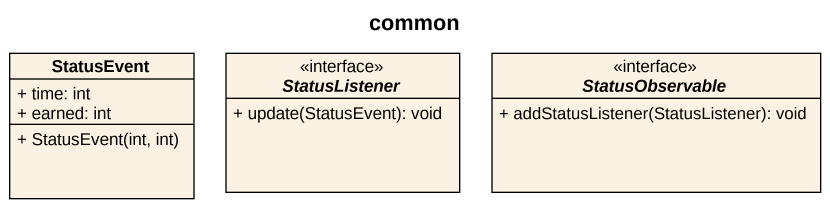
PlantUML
@startuml
title common
hide circle
hide empty members
skinparam classAttributeIconSize 0
class StatusEvent {
  + time: int
  + earned: int
  + StatusEvent(int, int)
}
interface StatusListener <<interface>> {
  + update(StatusEvent): void
}
interface StatusObservable <<interface>> {
  + addStatusListener(StatusListener): void
}
@enduml
